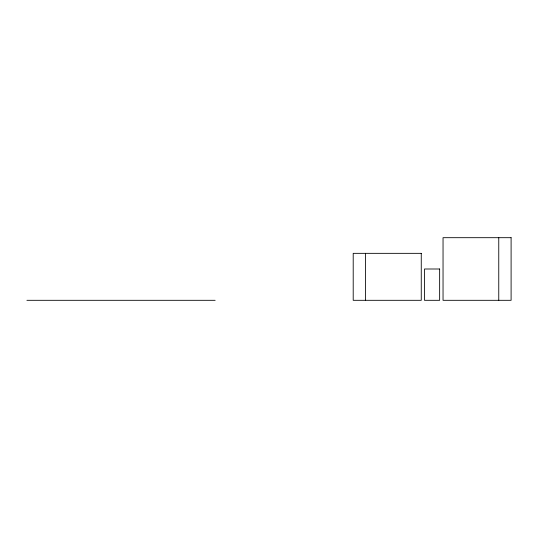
<?xml version="1.0" encoding="UTF-8"?>
<svg xmlns="http://www.w3.org/2000/svg" width="538" height="538" viewBox="0 0 538 538"><rect width="100%" height="100%" fill="white"/><g stroke="black" fill="none" stroke-linecap="round" stroke-linejoin="round"><path stroke-width="0.81" d="M26.9 300.312L215.153 300.312M498.76 237.688L498.76 300.312M365.544 253.344L365.544 300.312M511.1 237.688L443.043 237.688L443.043 300.312L511.1 300.312L511.1 237.688M421.261 253.344L353.204 253.344L353.204 300.312L421.261 300.312L421.261 253.344M439.64 269L424.495 269L424.495 300.312L439.64 300.312L439.64 269"/></g></svg>
